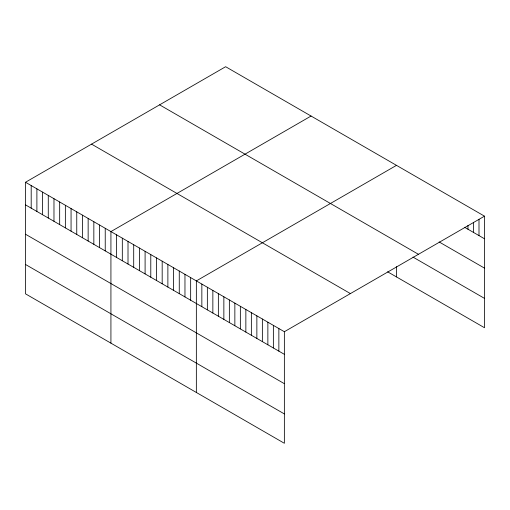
<?xml version="1.0" encoding="UTF-8"?>
<svg xmlns="http://www.w3.org/2000/svg" width="510" height="510" viewBox="0 0 510 510"><rect width="100%" height="100%" fill="white"/><g stroke="black" fill="none" stroke-linecap="round" stroke-linejoin="round"><path stroke-width="0.76" d="M25.5 182.261L284.363 331.717L284.363 443.286L25.5 293.83L25.5 182.261L225.637 66.714L484.5 216.17L484.5 327.739L387.625 271.811M311.062 116.038L110.925 231.585L110.925 343.147M396.487 165.355L196.35 280.902L196.35 392.47M284.363 331.717L484.5 216.17M464.559 227.262L484.5 238.776M439.116 241.931L484.5 268.132M159.592 104.843L418.455 254.299M412.985 257.091L484.5 298.382M91.545 144.132L350.408 293.588M25.5 204.867L284.363 354.322M25.5 234.224L284.363 383.679M25.5 264.473L284.363 413.929M478.998 219.23L478.998 235.601M473.497 222.29L473.497 232.426M467.995 225.35L467.995 229.251M396.487 266.647L396.487 276.924M278.862 328.542L278.862 351.148M273.366 325.367L273.366 347.973M267.865 322.186L267.865 344.798M262.363 319.011L262.363 341.617M256.861 315.837L256.861 338.442M251.36 312.662L251.36 335.268M245.858 309.487L245.858 332.093M240.357 306.306L240.357 328.918M234.855 303.131L234.855 325.737M229.36 299.956L229.36 322.562M223.858 296.782L223.858 319.387M218.356 293.607L218.356 316.213M212.855 290.432L212.855 313.038M207.353 287.251L207.353 309.863M201.852 284.076L201.852 306.682M190.657 277.612L190.657 300.218M184.964 274.323L184.964 296.935M179.265 271.039L179.265 293.645M173.572 267.75L173.572 290.356M167.879 264.46L167.879 287.066M162.18 261.171L162.18 283.783M156.487 257.888L156.487 280.494M150.788 254.598L150.788 277.204M145.095 251.309L145.095 273.915M139.402 248.019L139.402 270.631M133.703 244.736L133.703 267.342M128.01 241.447L128.01 264.052M122.317 238.157L122.317 260.763M116.618 234.868L116.618 257.474M105.232 228.295L105.232 250.901M99.533 225.006L99.533 247.611M93.84 221.716L93.84 244.322M88.147 218.427L88.147 241.039M82.448 215.143L82.448 237.749M76.755 211.854L76.755 234.46M71.062 208.565L71.062 231.17M65.363 205.275L65.363 227.887M59.67 201.992L59.67 224.598M53.977 198.702L53.977 221.308M48.278 195.413L48.278 218.019M42.585 192.123L42.585 214.735M36.892 188.84L36.892 211.446M31.193 185.551L31.193 208.156"/></g></svg>
